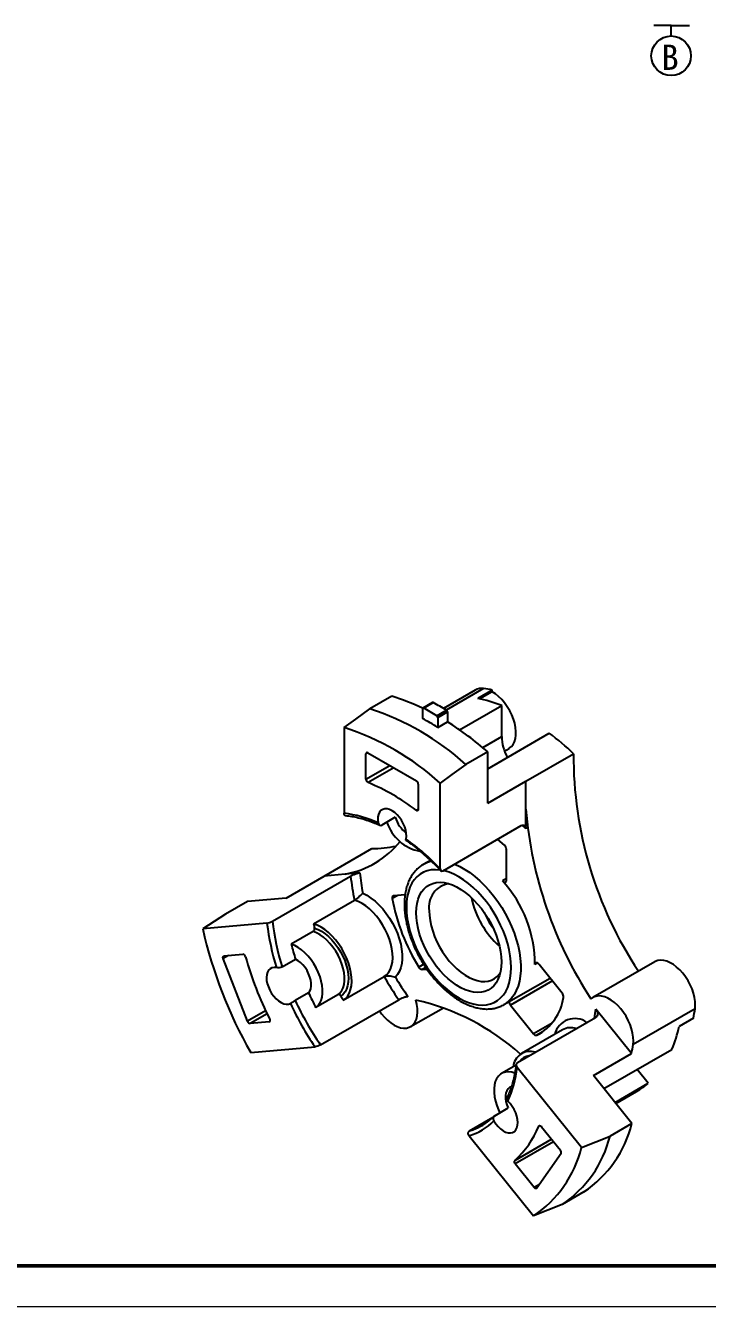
# Model space of a CAD drawing. Header units: millimetres. Extents: x 2517 to 6633, y 792 to 3241.
# Drawn here: x 3978.3 to 4018.8, y 852.9 to 928.9 of the extents above; entities that cross this region are included whole.
import ezdxf

# ---------------------------------------------------------------- set-up
doc = ezdxf.new("R2010")
doc.units = ezdxf.units.MM
for name, color, linetype, lineweight in [('实线', 7, 'Continuous', 25), ('引导线', 6, 'Continuous', 9), ('粗实线', 9, 'Continuous', 50)]:
    doc.layers.add(name, color=color, linetype=linetype, lineweight=lineweight)
doc.styles.get("Standard").update_dxf_attribs({"font": 'simfang.ttf'})

msp = doc.modelspace()

# ---------------------------------------------------------------- linework, layer by layer
at = {"layer": '实线', "color": 1, "ltscale": 0.1}
for p, q in [((4016.6294, 928.8876), (4015.6014, 928.8876)), ((4016.6294, 928.2727), (4016.6294, 928.8876)), ((4016.6294, 928.8876), (4017.7248, 928.8876))]:
    msp.add_line(p, q, dxfattribs=at)
at = {"layer": '实线'}
for p, q in [((4000.0397, 889.0713), (3998.7386, 888.3202)), ((4005.0025, 889.4443), (4003.1093, 888.3513)), ((4005.4974, 889.5291), (4003.2791, 888.2485)), ((4006.0025, 889.4416), (4005.1539, 888.9518)), ((4006.0025, 889.3453), (4005.275, 888.9253)), ((4006.0025, 889.3453), (4006.0025, 889.4416)), ((4001.8729, 888.3415), (4001.8729, 887.7509)), ((4002.4552, 888.7047), (4001.8895, 888.3781)), ((4001.9277, 888.3752), (4002.4934, 888.7017)), ((4002.7233, 887.9159), (4003.289, 888.2425)), ((4002.778, 887.819), (4003.3437, 888.1456)), ((4003.3437, 888.1456), (4003.3437, 887.555)), ((4004.0719, 887.0767), (4006.5681, 888.5177)), ((4006.5681, 886.6825), (4006.5681, 888.5177)), ((4002.778, 887.819), (4002.778, 887.2284)), ((4002.778, 887.2284), (4003.3437, 887.555)), ((3997.2112, 887.2153), (3997.2112, 882.1262)), ((4005.4429, 886.0329), (4006.5681, 886.6825)), ((4005.7427, 884.7756), (4009.3966, 886.8849)), ((4005.7427, 885.779), (4004.4416, 885.0279)), ((4005.7427, 882.7252), (4005.7427, 885.779)), ((4006.7322, 885.8242), (4007.0024, 885.9801)), ((3998.6203, 885.7197), (3998.5071, 885.6543)), ((3998.5071, 884.1546), (3998.5071, 885.6543)), ((3998.6203, 885.7197), (4001.5053, 884.0542)), ((4008.0055, 884.0315), (4010.8339, 885.6643)), ((3998.5071, 884.1546), (3999.9192, 884.9698)), ((4000.1614, 884.83), (3998.6375, 883.9502)), ((4001.6184, 883.8582), (4001.6184, 882.3585)), ((4002.9143, 878.8339), (4002.9143, 883.923)), ((4005.7427, 882.7252), (4008.0055, 884.0315)), ((4008.0055, 882.3626), (4008.0055, 884.0315)), ((4001.488, 882.3047), (4001.6184, 882.38)), ((4008.0055, 881.2048), (4008.0055, 882.3626)), ((4000.2523, 881.8886), (3999.4604, 881.4315)), ((4003.084, 878.7195), (4007.7226, 881.3973)), ((3996.0313, 878.4011), (3998.8597, 880.0339)), ((4006.851, 878.1532), (4006.851, 879.9747)), ((4002.3407, 879.333), (4001.9056, 879.0818)), ((4001.9056, 879.0818), (4001.9177, 879.0887)), ((3992.9629, 875.7257), (3997.6015, 878.4035)), ((3993.7686, 877.0949), (3996.0313, 878.4011)), ((3997.2829, 878.513), (3996.0313, 878.4011)), ((3998.1512, 878.5907), (3997.2829, 878.513)), ((4006.851, 878.256), (4006.6085, 878.1161)), ((3991.4783, 876.8901), (3990.1773, 876.139)), ((3993.7686, 877.0949), (3991.4783, 876.8901)), ((3995.3998, 875.5666), (3997.8323, 876.9709)), ((4000.393, 877.2518), (4000.0699, 877.0652)), ((4000.8353, 877.2913), (4000.1508, 877.2301)), ((3990.1773, 876.139), (3988.8173, 875.2722)), ((3992.6339, 875.6135), (3988.8173, 875.2722)), ((3995.3795, 875.1038), (3994.0784, 874.3527)), ((3990.3427, 873.6807), (3990.0334, 873.5022)), ((3990.0749, 873.6567), (3991.1996, 873.7573)), ((3991.4759, 869.7843), (3990.0334, 873.5022)), ((3993.5376, 873.0044), (3994.3295, 873.4616)), ((4001.9383, 873.1632), (4001.6487, 872.9959)), ((4002.0575, 872.9772), (4001.8478, 872.8561)), ((4001.8478, 872.8561), (4002.126, 872.881)), ((4008.6925, 873.2354), (4008.537, 873.1457)), ((4010.1571, 871.4536), (4008.791, 873.153)), ((4015.6514, 873.3122), (4011.9745, 871.1895)), ((3997.1614, 871.0263), (3999.5939, 872.4305)), ((4006.7052, 870.7677), (4009.4395, 872.3462)), ((4009.5789, 872.1729), (4007.0939, 870.7384)), ((3995.1016, 871.4716), (3994.3097, 871.0144)), ((3996.8367, 871.3479), (3995.5356, 870.5968)), ((3995.8144, 868.3762), (4000.453, 871.054)), ((4001.1618, 869.4647), (4003.1075, 870.5879)), ((4006.7206, 870.7767), (4006.7052, 870.7677)), ((4007.0939, 870.7384), (4008.46, 869.039)), ((3992.5545, 870.4069), (3991.4759, 869.7843)), ((3992.6385, 870.2291), (3991.6305, 869.6473)), ((4007.502, 867.3324), (4012.1407, 870.0103)), ((4014.2765, 867.8684), (4012.1566, 870.5055)), ((4018.0479, 870.5163), (4014.3709, 868.3937)), ((4017.9483, 869.9667), (4017.0998, 869.4768)), ((3992.7552, 869.7478), (3991.6305, 869.6473)), ((3992.7552, 869.7478), (3992.7966, 869.7717)), ((4010.1848, 869.2757), (4007.7524, 867.8715)), ((4009.562, 869.6751), (4008.46, 869.039)), ((4009.0002, 869.1457), (4008.6592, 868.9489)), ((3991.6688, 867.9227), (3995.4855, 868.264)), ((4012.0138, 866.5621), (4014.2765, 867.8684)), ((4012.6406, 865.7824), (4016.6795, 868.114)), ((4007.4235, 867.1736), (4006.5581, 866.6741)), ((4011.3082, 862.2885), (4007.4916, 867.0364)), ((4015.2652, 866.1018), (4014.6087, 866.9186)), ((4014.304, 863.7131), (4012.0138, 866.5621)), ((4013.2971, 864.9657), (4015.2652, 866.1018)), ((4013.3475, 864.903), (4014.5818, 865.6156)), ((4006.1553, 864.1761), (4006.9472, 864.6333)), ((4004.6505, 863.2752), (4006.055, 864.086)), ((4004.64, 862.9792), (4008.4567, 858.2313)), ((4008.8284, 863.589), (4008.7639, 863.5518)), ((4008.9259, 863.5241), (4010.0507, 862.125)), ((4014.304, 863.7131), (4013.0029, 862.962)), ((4007.3387, 861.5239), (4009.521, 862.7838)), ((4009.6481, 862.6257), (4007.3703, 861.3107)), ((4011.3082, 862.2885), (4013.0029, 862.962)), ((4010.0921, 861.9226), (4008.6496, 859.8702)), ((4008.495, 859.9116), (4007.3703, 861.3107)), ((4008.804, 860.09), (4008.495, 859.9116)), ((4011.4525, 859.6559), (4010.1514, 858.9048)), ((4010.1514, 858.9048), (4008.4567, 858.2313))]:
    msp.add_line(p, q, dxfattribs=at)
at = {"layer": '实线', "flags": 128}
for points in [[(4007.0024, 885.9801), (4007.0188, 885.9899), (4007.1441, 886.0893), (4007.2478, 886.2195), (4007.328, 886.3778), (4007.3831, 886.5614), (4007.4121, 886.7667), (4007.4144, 886.99), (4007.39, 887.2269), (4007.3394, 887.4729), (4007.2635, 887.7235), (4007.1637, 887.9739), (4007.042, 888.2193), (4006.9006, 888.4551), (4006.7423, 888.6769), (4006.5699, 888.8805), (4006.3868, 889.0619), (4006.1965, 889.2178), (4006.0025, 889.3453)], [(3997.2112, 887.2153), (3997.9071, 887.7188), (3998.7386, 888.3202)], [(4004.4416, 885.0279), (4003.6103, 884.4265), (4002.9143, 883.923)], [(4000.8904, 880.6002), (4000.9105, 880.7625), (4000.9034, 880.9418), (4000.8694, 881.1325), (4000.8095, 881.3284), (4000.7257, 881.5231), (4000.6206, 881.7105), (4000.4976, 881.8846), (4000.3606, 882.0397), (4000.2141, 882.1709), (4000.0628, 882.274), (3999.9114, 882.3457), (3999.7649, 882.3836), (3999.628, 882.3866), (3999.505, 882.3546), (3999.3998, 882.2885), (3999.316, 882.1905), (3999.2561, 882.0639), (3999.2221, 881.9125), (3999.215, 881.7413), (3999.2351, 881.5557)], [(4001.6184, 882.3585), (4001.6158, 882.3321), (4001.608, 882.3099), (4001.5956, 882.293), (4001.5789, 882.2821), (4001.5588, 882.2778), (4001.5363, 882.2803), (4001.5123, 882.2894), (4001.488, 882.3047)], [(4008.0055, 881.2048), (4007.8937, 881.325), (4007.7929, 881.4314)], [(4006.7328, 880.2297), (4006.3463, 880.5761), (4006.3276, 880.592)], [(4003.7582, 879.1087), (4003.7819, 879.0995), (4004.0803, 878.9655), (4004.3805, 878.7998), (4004.6801, 878.6039), (4004.9768, 878.3791), (4005.2682, 878.1273), (4005.5521, 877.8505), (4005.8262, 877.5508), (4006.0884, 877.2305), (4006.3367, 876.8921), (4006.5691, 876.5384), (4006.7837, 876.172), (4006.979, 875.7959), (4007.1533, 875.4129), (4007.3053, 875.0261), (4007.4339, 874.6386), (4007.538, 874.2533), (4007.6168, 873.8732), (4007.6696, 873.5013), (4007.6962, 873.1406), (4007.6962, 872.7939), (4007.6696, 872.4639), (4007.6168, 872.1531), (4007.538, 871.8639), (4007.4339, 871.5988), (4007.3053, 871.3597), (4007.1533, 871.1485), (4006.979, 870.9668), (4006.7837, 870.8161), (4006.7206, 870.7767)], [(4002.926, 878.7567), (4002.8986, 878.7605), (4002.6357, 878.7782), (4002.3847, 878.7616), (4002.1476, 878.711), (4001.9265, 878.6266), (4001.7233, 878.5092), (4001.5397, 878.3599), (4001.3773, 878.1799), (4001.2375, 877.9707), (4001.1214, 877.7341), (4001.0301, 877.4722), (4000.9643, 877.1871), (4000.9246, 876.8814), (4000.9113, 876.5576)], [(4000.9113, 876.5576), (4000.9246, 876.2184), (4000.9643, 875.8668), (4001.0301, 875.5058), (4001.1214, 875.1384), (4001.2375, 874.7678), (4001.3773, 874.3972), (4001.5397, 874.0296), (4001.7233, 873.6684), (4001.9265, 873.3164), (4002.1476, 872.9768), (4002.3847, 872.6523), (4002.6357, 872.3459), (4002.8986, 872.0601), (4003.1711, 871.7974), (4003.4509, 871.5599), (4003.7355, 871.3497), (4004.0226, 871.1687), (4004.3096, 871.0183), (4004.5942, 870.8998), (4004.874, 870.8143), (4005.1465, 870.7625), (4005.4094, 870.7447), (4005.6604, 870.7613), (4005.8975, 870.812), (4006.1186, 870.8963), (4006.3218, 871.0137), (4006.5054, 871.163), (4006.6678, 871.343), (4006.8076, 871.5522), (4006.9237, 871.7888), (4007.0151, 872.0507), (4007.0808, 872.3358), (4007.1206, 872.6415), (4007.1338, 872.9654), (4007.1206, 873.3045), (4007.0808, 873.6561), (4007.0151, 874.0171), (4006.9237, 874.3845), (4006.8076, 874.7551), (4006.6678, 875.1257), (4006.5054, 875.4933), (4006.3218, 875.8546), (4006.1186, 876.2065), (4005.8975, 876.5462), (4005.6604, 876.8706), (4005.4094, 877.177), (4005.1465, 877.4628), (4004.874, 877.7256), (4004.5942, 877.963), (4004.3096, 878.1732), (4004.0226, 878.3542), (4003.7355, 878.5046), (4003.4509, 878.6231), (4003.1711, 878.7086), (4003.0956, 878.7262)], [(4001.4911, 876.2228), (4001.5041, 876.5111), (4001.5429, 876.7814), (4001.6072, 877.0309), (4001.6963, 877.2572), (4001.8092, 877.4578), (4001.9448, 877.6308), (4002.1018, 877.7744), (4002.2785, 877.887), (4002.473, 877.9676), (4002.6835, 878.0152), (4002.9077, 878.0295), (4003.1434, 878.0103), (4003.388, 877.9577), (4003.6392, 877.8723), (4003.8943, 877.7549), (4004.1508, 877.6069), (4004.4059, 877.4297), (4004.6571, 877.2251), (4004.9017, 876.9952), (4005.1374, 876.7424), (4005.3616, 876.4692), (4005.5721, 876.1786), (4005.7666, 875.8734), (4005.9433, 875.5567), (4006.1003, 875.232), (4006.2359, 874.9024), (4006.3488, 874.5713), (4006.4379, 874.2422), (4006.5022, 873.9184), (4006.541, 873.6033), (4006.554, 873.3001), (4006.541, 873.0119), (4006.5022, 872.7416), (4006.4379, 872.492), (4006.3488, 872.2657), (4006.2359, 872.0651), (4006.1003, 871.8921), (4005.9433, 871.7485), (4005.7666, 871.6359), (4005.5721, 871.5553), (4005.3616, 871.5077), (4005.1374, 871.4934), (4004.9017, 871.5127), (4004.6571, 871.5653), (4004.4059, 871.6507), (4004.1508, 871.768), (4003.8943, 871.916), (4003.6392, 872.0932), (4003.388, 872.2979), (4003.1434, 872.5278), (4002.9077, 872.7806), (4002.6835, 873.0537), (4002.473, 873.3444), (4002.2785, 873.6496), (4002.1018, 873.9662), (4001.9448, 874.291), (4001.8092, 874.6206), (4001.6963, 874.9516), (4001.6072, 875.2807), (4001.5429, 875.6045), (4001.5041, 875.9196), (4001.4911, 876.2228)], [(4006.6085, 878.1161), (4006.649, 878.0774), (4006.6915, 878.0496), (4006.7334, 878.0345), (4006.772, 878.0331), (4006.8049, 878.0455), (4006.8299, 878.0708), (4006.8456, 878.1074), (4006.851, 878.1532)], [(3999.5939, 872.4305), (3999.7375, 872.5462), (3999.8592, 872.6932), (3999.9571, 872.8694), (4000.0297, 873.0723), (4000.0761, 873.2987), (4000.0954, 873.5454), (4000.0873, 873.8086), (4000.0521, 874.0845), (3999.9903, 874.3689), (3999.9027, 874.6577), (3999.7906, 874.9464), (3999.6558, 875.231), (3999.5002, 875.507), (3999.3262, 875.7704), (3999.1362, 876.0174), (3998.9333, 876.2442), (3998.7202, 876.4474), (3998.5003, 876.6241), (3998.2768, 876.7717), (3998.053, 876.8878), (3997.8323, 876.9709)], [(3998.3215, 877.3861), (3998.5652, 877.2583), (3998.8085, 877.0984), (3999.0483, 876.9083), (3999.2814, 876.6907), (3999.5047, 876.4484), (3999.7152, 876.1846), (3999.9102, 875.9028), (4000.0871, 875.6067), (4000.2435, 875.3002), (4000.3774, 874.9875), (4000.487, 874.6726), (4000.5709, 874.3597), (4000.6279, 874.0529), (4000.6574, 873.7562), (4000.6588, 873.4737), (4000.6322, 873.2091), (4000.578, 872.9658), (4000.4968, 872.747), (4000.3897, 872.5557), (4000.2582, 872.3944)], [(4000.1508, 877.2301), (4000.1287, 877.2253), (4000.1094, 877.2152), (4000.0931, 877.2), (4000.0804, 877.1802), (4000.0716, 877.1561), (4000.0668, 877.1285), (4000.0662, 877.0979), (4000.0699, 877.0652)], [(4002.2639, 876.3424), (4002.277, 876.054), (4002.3164, 875.7538), (4002.3816, 875.4453), (4002.4717, 875.1321), (4002.5857, 874.8179), (4002.7224, 874.5063), (4002.88, 874.201), (4003.0567, 873.9056), (4003.2506, 873.6236), (4003.4592, 873.3582), (4003.6802, 873.1126), (4003.9109, 872.8896), (4004.1487, 872.6919), (4004.3907, 872.5218), (4004.6342, 872.3812), (4004.8762, 872.2719), (4005.114, 872.195), (4005.3447, 872.1516), (4005.5657, 872.1421), (4005.7743, 872.1666), (4005.9682, 872.2249), (4006.1449, 872.3162), (4006.3025, 872.4395), (4006.4392, 872.5933), (4006.4839, 872.6573)], [(3997.1614, 871.0263), (3997.3051, 871.1419), (3997.4268, 871.289), (3997.5247, 871.4652), (3997.5973, 871.6681), (3997.6436, 871.8945), (3997.6629, 872.1412), (3997.6549, 872.4044), (3997.6197, 872.6803), (3997.5578, 872.9647), (3997.4702, 873.2534), (3997.3582, 873.5422), (3997.2234, 873.8267), (3997.0678, 874.1028), (3996.8937, 874.3662), (3996.7038, 874.6132), (3996.5008, 874.84), (3996.2878, 875.0432), (3996.0679, 875.2199), (3995.8444, 875.3674), (3995.6206, 875.4836), (3995.3998, 875.5666)], [(3995.4574, 875.3142), (3995.6634, 875.2342), (3995.872, 875.1222), (3996.0798, 874.98), (3996.2835, 874.8099), (3996.4798, 874.6147), (3996.6655, 874.3974), (3996.8376, 874.1616), (3996.9933, 873.9112), (3997.1301, 873.6502), (3997.2457, 873.3828), (3997.3384, 873.1133), (3997.4065, 872.8461), (3997.4491, 872.5856), (3997.4653, 872.3359), (3997.455, 872.1011), (3997.4183, 871.885), (3997.3559, 871.6911), (3997.2686, 871.5225), (3997.158, 871.382), (3997.0258, 871.2718)], [(3996.8367, 871.3479), (3996.9641, 871.4577), (3997.0692, 871.5981), (3997.1503, 871.7669), (3997.2058, 871.9609), (3997.2348, 872.1767), (3997.2367, 872.4105), (3997.2117, 872.6582), (3997.1599, 872.9153), (3997.0825, 873.1773), (3996.9808, 873.4395), (3996.8565, 873.6973), (3996.712, 873.9461), (3996.5496, 874.1815), (3996.3724, 874.3993), (3996.1835, 874.5957), (3995.9862, 874.7671), (3995.7841, 874.9105), (3995.5806, 875.0234), (3995.3795, 875.1038)], [(3990.0334, 873.5022), (3990.0243, 873.5308), (3990.0193, 873.5586), (3990.0185, 873.5847), (3990.0221, 873.6078), (3990.03, 873.6273), (3990.0417, 873.6423), (3990.0568, 873.6522), (3990.0749, 873.6567)], [(3995.5356, 870.5968), (3995.663, 870.7066), (3995.7681, 870.847), (3995.8492, 871.0158), (3995.9047, 871.2098), (3995.9337, 871.4256), (3995.9357, 871.6594), (3995.9106, 871.9071), (3995.8589, 872.1642), (3995.7815, 872.4262), (3995.6797, 872.6884), (3995.5555, 872.9462), (3995.4109, 873.195), (3995.2485, 873.4304), (3995.0713, 873.6482), (3994.8824, 873.8446), (3994.6851, 874.016), (3994.483, 874.1594), (3994.2795, 874.2723), (3994.0784, 874.3527)], [(3993.1975, 872.9652), (3993.057, 872.9795), (3992.9291, 872.9586), (3992.8178, 872.9033), (3992.7268, 872.8153), (3992.659, 872.6974), (3992.6165, 872.5535), (3992.6007, 872.3881), (3992.6121, 872.2065), (3992.6504, 872.0146), (3992.7143, 871.8185), (3992.8017, 871.6245), (3992.91, 871.4388), (3993.0355, 871.2674), (3993.1743, 871.1158), (3993.3219, 870.9889), (3993.4736, 870.8906), (3993.6245, 870.8242), (3993.7697, 870.7919), (3993.9047, 870.7945), (3994.0251, 870.8321)], [(3995.1016, 871.4716), (3995.1772, 871.5763), (3995.2291, 871.7077), (3995.2557, 871.8616), (3995.2563, 872.0333), (3995.2309, 872.2176), (3995.1801, 872.4087), (3995.1055, 872.6008), (3995.0096, 872.7879), (3994.8952, 872.9642), (3994.7658, 873.1243), (3994.6255, 873.2633), (3994.4786, 873.3769), (3994.3295, 873.4616)], [(4008.791, 873.153), (4008.7517, 873.1947), (4008.7096, 873.2262), (4008.6672, 873.2455), (4008.6273, 873.2513), (4008.5923, 873.2433), (4008.5646, 873.222), (4008.5457, 873.1888), (4008.537, 873.1457)], [(4018.0479, 870.5163), (4018.0652, 870.73), (4018.0559, 870.9597), (4018.02, 871.2011), (4017.9582, 871.4497), (4017.8717, 871.7008), (4017.7621, 871.9496), (4017.6315, 872.1914), (4017.4824, 872.4217), (4017.3176, 872.636), (4017.1401, 872.8304), (4016.9535, 873.0011), (4016.7611, 873.1449), (4016.5666, 873.2592), (4016.3737, 873.3417), (4016.1861, 873.3909), (4016.0073, 873.4058), (4015.8406, 873.3862), (4015.6893, 873.3325), (4015.6514, 873.3122)], [(3999.3055, 870.3916), (3999.4303, 870.2215), (3999.6042, 870.018), (3999.7887, 869.8371), (3999.9803, 869.6821), (4000.1754, 869.556), (4000.3702, 869.4613), (4000.5611, 869.3997), (4000.7443, 869.3724), (4000.9164, 869.38), (4001.0741, 869.4222), (4001.2144, 869.4984), (4001.3346, 869.607), (4001.4323, 869.746), (4001.5059, 869.9126), (4001.5537, 870.1038), (4001.575, 870.3159), (4001.5693, 870.5448), (4001.5367, 870.7861), (4001.4778, 871.0353)], [(4014.3709, 868.3937), (4014.3883, 868.6084), (4014.3787, 868.8394), (4014.3423, 869.0821), (4014.2798, 869.332), (4014.1923, 869.5843), (4014.0816, 869.8342), (4013.9497, 870.0769), (4013.7992, 870.3078), (4013.633, 870.5224), (4013.4542, 870.7167), (4013.2662, 870.8869), (4013.0726, 871.0299), (4012.8772, 871.1428), (4012.6836, 871.2235), (4012.4956, 871.2705), (4012.3167, 871.2829), (4012.1504, 871.2604), (4011.9998, 871.2034), (4011.8678, 871.1132)], [(3992.7868, 869.9245), (3992.8, 869.8933), (3992.8084, 869.8621), (3992.8117, 869.8323), (3992.8099, 869.8054), (3992.8028, 869.7825), (3992.791, 869.7648), (3992.7749, 869.7531), (3992.7552, 869.7478)], [(4007.3441, 866.7038), (4007.1664, 866.7532), (4006.9775, 866.775), (4006.8003, 866.7618), (4006.638, 866.7138), (4006.4934, 866.6319), (4006.3691, 866.5176), (4006.2674, 866.3728), (4006.19, 866.2002), (4006.1383, 866.0028), (4006.1132, 865.7841), (4006.1151, 865.548), (4006.1441, 865.2987), (4006.1997, 865.0406), (4006.2807, 864.7783), (4006.3858, 864.5164), (4006.4635, 864.354)], [(4007.1348, 865.8828), (4007.0392, 865.8433), (4006.9433, 865.767), (4006.8688, 865.661), (4006.818, 865.5285), (4006.7925, 865.3737), (4006.7931, 865.2012), (4006.8198, 865.0165), (4006.8717, 864.8252), (4006.9472, 864.6333)], [(4006.1004, 863.8612), (4006.2208, 863.6846), (4006.3558, 863.5261), (4006.5011, 863.3907), (4006.652, 863.2829), (4006.8036, 863.206), (4006.9512, 863.1625), (4007.09, 863.1539), (4007.2155, 863.1804), (4007.3238, 863.2411), (4007.4112, 863.3341), (4007.4751, 863.4564), (4007.5134, 863.6042), (4007.5248, 863.7725), (4007.509, 863.9562), (4007.4665, 864.1492), (4007.3987, 864.3454), (4007.3077, 864.5385), (4007.1965, 864.7222), (4007.0685, 864.8908), (4006.928, 865.0387)], [(4004.6505, 863.2752), (4004.8624, 863.3451), (4004.8897, 863.3551)], [(4008.7639, 863.5518), (4008.7751, 863.5703), (4008.7906, 863.5829), (4008.8098, 863.5891), (4008.8318, 863.5885), (4008.8555, 863.5813), (4008.8798, 863.5677), (4008.9037, 863.5483), (4008.9259, 863.5241)], [(4008.6496, 859.8702), (4008.6366, 859.8568), (4008.6205, 859.8486), (4008.6016, 859.846), (4008.5809, 859.849), (4008.559, 859.8574), (4008.5368, 859.8711), (4008.5152, 859.8893), (4008.495, 859.9116)]]:
    msp.add_lwpolyline(points, dxfattribs=at)
at = {"layer": '实线', "color": 1, "ltscale": 0.1}
msp.add_circle((4016.6294, 927.0946), 1.1781, dxfattribs=at)
at = {"layer": '实线'}
for centre, radius, start, end in [((3996.5932, 877.4155), 12.1547, 64.236281, 73.527851), ((4005.3703, 888.785), 0.7549, 80.308806, 119.152196), ((4003.3647, 880.6015), 8.5398, 67.968659, 77.906247), ((4004.5372, 882.4877), 7.1066, 78.101633, 82.235324), ((3993.9037, 873.3594), 15.7226, 47.914547, 72.09083), ((4001.9071, 888.3473), 0.0347, 53.553013, 189.629588), ((3994.0348, 873.7841), 16.5891, 58.416096, 61.58928), ((4002.4717, 888.6692), 0.0391, 56.253956, 114.910971), ((3994.6005, 874.1107), 16.5891, 58.416096, 61.58928), ((4003.2204, 888.1398), 0.1235, 2.688256, 56.254104), ((3994.4134, 873.784), 15.8342, 58.111527, 61.89385), ((4002.6547, 887.8132), 0.1235, 2.688256, 56.254104), ((3993.1508, 871.2785), 19.2047, 49.02968, 57.943734), ((3992.5052, 872.4777), 15.4708, 47.714706, 72.290671), ((4009.4041, 886.7743), 2.8374, 181.854317, 207.986521), ((3999.2483, 873.4785), 16.8143, 46.446502, 52.875443), ((3998.5761, 885.6655), 0.0699, 50.796715, 189.214037), ((4033.8509, 885.5094), 23.0176, 179.61454, 213.676948), ((3998.7456, 884.163), 0.2386, 182.008806, 243.069052), ((3993.9145, 872.4773), 12.4071, 52.380587, 67.624789), ((4001.3728, 883.8471), 0.2459, 2.605478, 57.394522), ((3996.4496, 875.5486), 6.6216, 65.12241, 83.394939), ((4032.1155, 884.3527), 24.1921, 184.718632, 213.179817), ((4002.1715, 882.3725), 2.5365, 197.694579, 259.614107), ((4002.087, 882.465), 1.9231, 197.440526, 231.979719), ((3996.2725, 883.897), 5.4779, 280.628859, 321.126141), ((3992.9029, 869.405), 13.7525, 43.283757, 54.493205), ((3998.9251, 886.3437), 6.3101, 269.406895, 282.579819), ((4006.4756, 879.9555), 0.3759, 2.920513, 46.828843), ((4002.7306, 877.6428), 1.6587, 101.010605, 119.347234), ((4010.3096, 879.7155), 12.7757, 185.894325, 192.405874), ((4010.0138, 879.653), 11.91, 185.117429, 190.972458), ((4003.6391, 876.5673), 1.3935, 98.577956, 189.287317), ((4001.2874, 873.1922), 7.2497, 359.632045, 42.779315), ((4011.5653, 879.1844), 11.6891, 190.445122, 211.966237), ((4009.8491, 878.125), 5.1709, 191.256099, 228.738525), ((4009.3184, 877.8187), 4.1043, 202.628514, 217.366109), ((4014.5942, 881.0454), 26.4155, 192.62409, 209.78727), ((4006.6257, 877.2068), 14.0822, 186.49644, 197.529825), ((4006.6117, 877.1867), 13.7268, 186.10978, 197.739085), ((4009.1803, 878.5749), 14.105, 192.314302, 193.366216), ((3991.1661, 873.5612), 0.199, 10.637988, 80.300514), ((4008.736, 878.0023), 15.1051, 193.981859, 197.494033), ((4011.8026, 879.4156), 21.2528, 195.886869, 206.524491), ((4001.8728, 873.1034), 0.2486, 205.618535, 264.234419), ((4015.157, 881.1882), 17.858, 209.367215, 214.575028), ((4014.9911, 881.0893), 17.1073, 210.547722, 215.146365), ((4011.19, 878.9089), 17.7243, 204.810296, 207.967255), ((4009.9032, 871.2322), 0.3368, 353.701981, 41.090201), ((4010.5997, 878.558), 18.2868, 204.991539, 214.258012), ((4010.5252, 878.515), 17.8663, 204.82342, 214.575025), ((4012.7808, 879.8178), 17.9236, 208.476599, 209.373224), ((3998.3947, 857.4527), 13.9281, 48.158149, 77.211331), ((4007.384, 870.9777), 0.3761, 185.243413, 219.533453), ((4007.2112, 871.6446), 3.06, 298.241894, 351.556763), ((4010.9119, 868.714), 1.2281, 54.445736, 166.198567), ((4004.7241, 871.2283), 7.4676, 350.368618, 354.445554), ((4008.9533, 871.8789), 9.1961, 347.998081, 351.479035), ((3991.6589, 869.8349), 0.1898, 195.473502, 261.399333), ((4010.6822, 868.3503), 1.0506, 72.395046, 118.257064), ((4009.6071, 871.0417), 7.6544, 337.512053, 348.202866), ((4008.6216, 869.1311), 0.186, 209.669441, 281.64145), ((4005.2562, 869.7597), 9.2165, 348.158208, 351.476511), ((4008.2683, 866.9671), 1.0251, 73.030365, 174.084611), ((4008.2914, 866.9378), 0.7979, 97.372238, 142.622386), ((4001.1602, 867.7442), 6.3708, 334.870552, 353.621219), ((4012.3569, 869.4659), 4.447, 300.021822, 310.844876), ((4003.5753, 866.3921), 3.5751, 287.326868, 314.934726), ((4003.6729, 866.6141), 3.4787, 290.473628, 310.848683), ((4003.7869, 865.535), 5.3576, 311.524746, 338.273911), ((4007.6003, 865.394), 6.9113, 303.874937, 345.92372), ((4004.696, 863.9051), 6.8069, 303.536911, 346.261746), ((4006.2992, 864.6429), 6.9113, 303.874937, 345.92372), ((4007.4876, 861.4371), 0.1724, 149.742345, 227.129613), ((4009.9153, 861.9918), 0.1898, 338.605442, 44.523873)]:
    msp.add_arc(centre, radius, start, end, dxfattribs=at)
for points, knots in [([(3997.3021, 881.9935), (3997.2949, 881.9935), (3997.2711, 881.9936), (3997.2408, 882.0188), (3997.2156, 882.0636), (3997.2127, 882.106), (3997.2112, 882.1262)], [0, 0, 0, 0, 0.1241954, 0.4109374, 0.7191808, 1, 1, 1, 1]), ([(3997.2819, 881.9924), (3997.3466, 881.986), (3997.5358, 881.9673), (3997.8567, 881.9139), (3998.2462, 881.8224), (3998.6425, 881.7009), (3999.0043, 881.5674), (3999.2349, 881.4656), (3999.3302, 881.4235)], [0, 0, 0, 0, 0.0997837, 0.2916211, 0.4831483, 0.6743604, 0.8653626, 1, 1, 1, 1]), ([(3999.2351, 881.5557), (3999.2452, 881.4989), (3999.2773, 881.4528), (3999.3624, 881.4057), (3999.415, 881.4053), (3999.4604, 881.4315)], [0, 0, 0, 0, 0.5, 0.5, 1, 1, 1, 1]), ([(4007.7226, 881.3973), (4007.8008, 881.4425), (4007.876, 881.4432), (4007.9779, 881.3683), (4008.0055, 881.2948), (4008.0055, 881.2048)], [0, 0, 0, 0, 0.5, 0.5, 1, 1, 1, 1]), ([(4000.9032, 880.519), (4000.8994, 880.5208), (4000.8868, 880.5267), (4000.883, 880.5553), (4000.8882, 880.5869), (4000.8904, 880.6002)], [0, 0, 0, 0, 0.2000813, 0.6648785, 1, 1, 1, 1]), ([(4000.9012, 880.516), (4000.9629, 880.4723), (4001.1608, 880.3321), (4001.493, 880.0768), (4001.8954, 879.7424), (4002.2925, 879.3841), (4002.6441, 879.0442), (4002.8601, 878.8176), (4002.9487, 878.7246)], [0, 0, 0, 0, 0.0880486, 0.2821607, 0.4763475, 0.6705962, 0.8649062, 1, 1, 1, 1]), ([(4001.9214, 879.0868), (4001.899, 879.0752), (4001.8029, 879.0259), (4001.65, 878.9095), (4001.4655, 878.7392), (4001.3025, 878.5416), (4001.1601, 878.3201), (4001.0396, 878.0749), (4000.9418, 877.8073), (4000.8676, 877.519), (4000.8181, 877.2118), (4000.7966, 876.9433), (4000.7947, 876.7764), (4000.7941, 876.7208)], [0, 0, 0, 0, 0.0299428, 0.1285469, 0.2271269, 0.3262719, 0.4265054, 0.5281412, 0.6312446, 0.7356548, 0.8410646, 0.9471235, 1, 1, 1, 1]), ([(3997.6015, 878.4035), (3997.6797, 878.4487), (3997.7868, 878.4949), (3997.989, 878.5627), (3998.0837, 878.5846), (3998.1512, 878.5907)], [0, 0, 0, 0, 0.5, 0.5, 1, 1, 1, 1]), ([(4002.9143, 878.8339), (4002.9143, 878.7799), (4002.9308, 878.7366), (4002.9924, 878.6918), (4003.0372, 878.6925), (4003.084, 878.7195)], [0, 0, 0, 0, 0.5, 0.5, 1, 1, 1, 1]), ([(3997.8323, 876.9709), (3997.8765, 876.9964), (3997.9266, 877.0315), (3998.0243, 877.1074), (3998.0712, 877.1473), (3998.2013, 877.2632), (3998.2716, 877.3326), (3998.3215, 877.3861)], [0, 0, 0, 0, 0.25, 0.25, 0.5, 0.5, 1, 1, 1, 1]), ([(4000.7941, 876.7208), (4000.7948, 876.6607), (4000.7969, 876.4875), (4000.8194, 876.193), (4000.8692, 875.8366), (4000.943, 875.4744), (4001.0398, 875.1089), (4001.1589, 874.7425), (4001.2992, 874.3777), (4001.4597, 874.0168), (4001.6394, 873.6621), (4001.8369, 873.3159), (4002.051, 872.9805), (4002.2804, 872.6582), (4002.5235, 872.3511), (4002.7788, 872.0612), (4003.0448, 871.7905), (4003.3199, 871.5409), (4003.6026, 871.3143), (4003.8911, 871.1122), (4004.1839, 870.9364), (4004.4791, 870.7885), (4004.7748, 870.6699), (4005.0689, 870.5821), (4005.3588, 870.5263), (4005.6419, 870.5032), (4005.9153, 870.5131), (4006.1768, 870.5549), (4006.4225, 870.6301), (4006.6045, 870.7063), (4006.6981, 870.7665), (4006.7213, 870.7814)], [0, 0, 0, 0, 0.01928245, 0.05552613, 0.09173032, 0.12788824, 0.1639934, 0.20004802, 0.23605938, 0.27203756, 0.3079942, 0.34394169, 0.37989286, 0.41585686, 0.45184643, 0.48787476, 0.52395465, 0.56009796, 0.59631436, 0.63260925, 0.66898022, 0.70541175, 0.74185827, 0.77823543, 0.81443248, 0.85031289, 0.88574236, 0.9206316, 0.95497491, 0.98886392, 1, 1, 1, 1]), ([(3992.6339, 875.6135), (3992.6744, 875.6171), (3992.7306, 875.6302), (3992.8524, 875.6712), (3992.9161, 875.6987), (3992.9629, 875.7257)], [0, 0, 0, 0, 0.5, 0.5, 1, 1, 1, 1]), ([(3995.3795, 875.1038), (3995.4094, 875.121), (3995.4347, 875.1538), (3995.4633, 875.2314), (3995.4664, 875.276), (3995.4574, 875.3142)], [0, 0, 0, 0, 0.5, 0.5, 1, 1, 1, 1]), ([(3993.5376, 873.0044), (3993.4922, 872.9782), (3993.4284, 872.9626), (3993.3027, 872.9519), (3993.2408, 872.9557), (3993.1975, 872.9652)], [0, 0, 0, 0, 0.5, 0.5, 1, 1, 1, 1]), ([(3999.5939, 872.4305), (3999.6381, 872.4561), (3999.6956, 872.4722), (3999.817, 872.487), (3999.8797, 872.4861), (4000.0619, 872.4676), (4000.1715, 872.4357), (4000.2582, 872.3944)], [0, 0, 0, 0, 0.25, 0.25, 0.5, 0.5, 1, 1, 1, 1]), ([(3997.0258, 871.2718), (3997.0056, 871.309), (3996.9738, 871.3384), (3996.9042, 871.3666), (3996.8667, 871.3652), (3996.8367, 871.3479)], [0, 0, 0, 0, 0.5, 0.5, 1, 1, 1, 1]), ([(3994.0251, 870.8321), (3994.0584, 870.8484), (3994.1064, 870.88), (3994.209, 870.9503), (3994.2643, 870.9882), (3994.3097, 871.0144)], [0, 0, 0, 0, 0.5, 0.5, 1, 1, 1, 1]), ([(4001.0028, 871.2412), (4000.9351, 871.2351), (4000.8417, 871.2136), (4000.6378, 871.1452), (4000.5313, 871.0992), (4000.453, 871.054)], [0, 0, 0, 0, 0.5, 0.5, 1, 1, 1, 1]), ([(4012.1566, 870.5055), (4012.2242, 870.4214), (4012.2636, 870.3232), (4012.2621, 870.138), (4012.219, 870.0555), (4012.1407, 870.0103)], [0, 0, 0, 0, 0.5, 0.5, 1, 1, 1, 1]), ([(3995.8144, 868.3762), (3995.7677, 868.3492), (3995.7037, 868.3216), (3995.5827, 868.2809), (3995.5259, 868.2676), (3995.4855, 868.264)], [0, 0, 0, 0, 0.5, 0.5, 1, 1, 1, 1]), ([(4007.4294, 867.2197), (4007.4214, 867.1544), (4007.3956, 866.9439), (4007.3353, 866.6014), (4007.241, 866.2001), (4007.1243, 865.8201), (4006.9978, 865.4867), (4006.9035, 865.2884), (4006.8622, 865.2016)], [0, 0, 0, 0, 0.0859612, 0.2770499, 0.4681766, 0.6594255, 0.8508853, 1, 1, 1, 1]), ([(4007.502, 867.3324), (4007.4553, 867.3055), (4007.4294, 867.2558), (4007.4279, 867.1461), (4007.4512, 867.0866), (4007.4916, 867.0364)], [0, 0, 0, 0, 0.5, 0.5, 1, 1, 1, 1]), ([(4006.928, 865.0387), (4006.9112, 865.0568), (4006.8776, 865.0929), (4006.8576, 865.1504), (4006.8554, 865.1928), (4006.8694, 865.2121), (4006.8721, 865.2159)], [0, 0, 0, 0, 0.3065745, 0.6128923, 0.9251145, 1, 1, 1, 1]), ([(4006.1293, 864.1578), (4006.0888, 864.1169), (4006.0222, 864.0497), (4005.9501, 863.9913), (4005.9218, 863.9684)], [0, 0, 0, 0, 0.6082821, 1, 1, 1, 1]), ([(4006.1553, 864.1761), (4006.1099, 864.1499), (4006.0773, 864.099), (4006.0558, 863.9819), (4006.0671, 863.9159), (4006.1004, 863.8612)], [0, 0, 0, 0, 0.5, 0.5, 1, 1, 1, 1]), ([(4004.64, 862.9792), (4004.5996, 863.0295), (4004.5764, 863.0884), (4004.5778, 863.1989), (4004.6037, 863.2482), (4004.6505, 863.2752)], [0, 0, 0, 0, 0.5, 0.5, 1, 1, 1, 1])]:
    msp.add_open_spline(points, degree=3, knots=knots, dxfattribs=at)
at = {"layer": '引导线'}
msp.add_line((3923.2766, 852.8553), (4124.8927, 852.8553), dxfattribs=at)
at = {"layer": '粗实线'}
msp.add_line((3935.2775, 855.2555), (4122.4925, 855.2555), dxfattribs=at)

# ---------------------------------------------------------------- texts
at = {"layer": '实线', "color": 1, "insert": (4016.5667, 927.0103), "char_height": 1.5, "width": 2.977465, "attachment_point": 5}
msp.add_mtext('B', dxfattribs=at)

doc.saveas('drawing.dxf')
